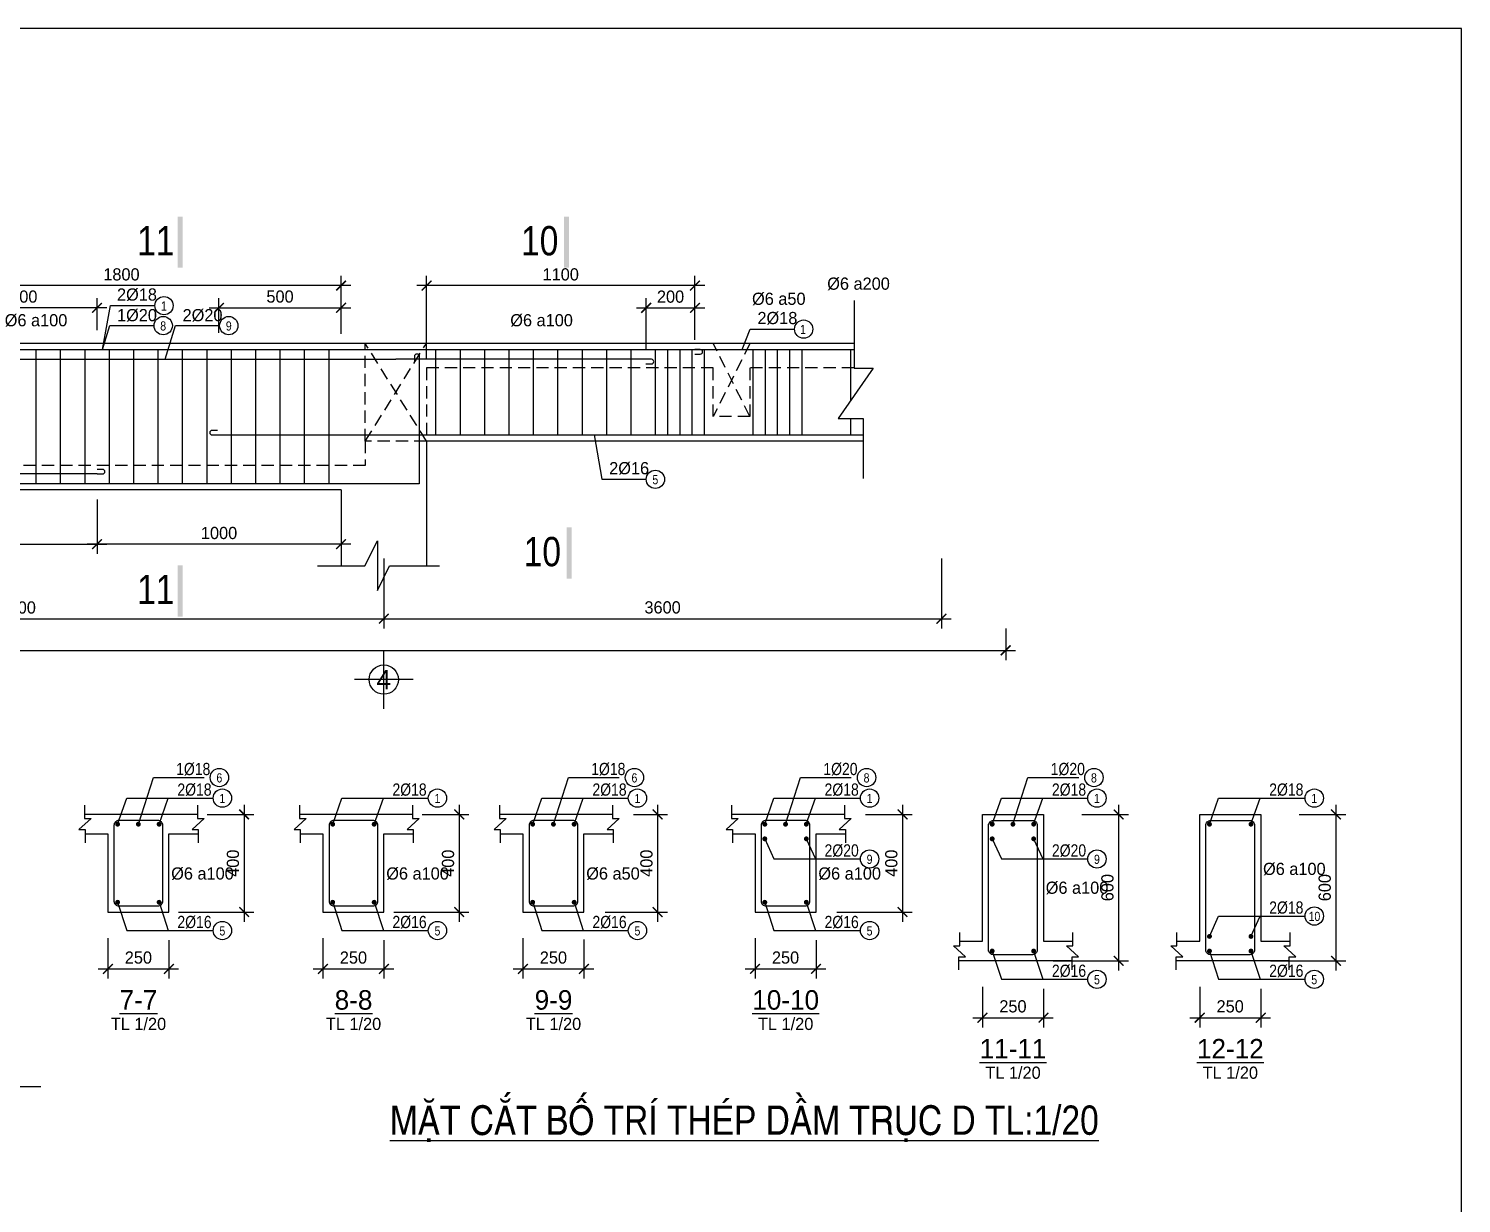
# Model space of a CAD drawing. Extents: x -317 to 4260, y -2056 to 757.
# Drawn here: x 2783.1 to 3076.7, y 511.5 to 752.3 of the extents above; entities that cross this region are included whole.
import ezdxf
from ezdxf.enums import TextEntityAlignment as Align

# ---------------------------------------------------------------- set-up
doc = ezdxf.new("R2010")
doc.units = 0
doc.header["$MEASUREMENT"] = 0
doc.linetypes.add('CENTER2', pattern=[1.125, 0.75, -0.125, 0.125, -0.125])
doc.linetypes.add('HIDDEN', pattern=[0.375, 0.25, -0.125])
doc.layers.get('0').update_dxf_attribs({"linetype": 'CONTINUOUS'})
doc.layers.get('DEFPOINTS').update_dxf_attribs({"linetype": 'CONTINUOUS'})
for name, color, linetype in [('cot', 8, 'CONTINUOUS'), ('DAI', 3, 'CONTINUOUS'), ('DIM', 1, 'CONTINUOUS'), ('DUT', 7, 'CENTER2'), ('MOTAAR', 1, 'CONTINUOUS'), ('TEXT', 7, 'CONTINUOUS'), ('THEP', 6, 'CONTINUOUS'), ('TU1', 9, 'CONTINUOUS'), ('TUONG', 7, 'CONTINUOUS')]:
    doc.layers.add(name, color=color, linetype=linetype)
doc.styles.add('DIM-NEW', font='VHELVCN.TTF')
doc.styles.add('style1', font='VGOUDYN.TTF')
doc.styles.add('T1', font='romans.shx')
doc.styles.add('T2', font='VTIMESN.TTF')
doc.dimstyles.new('TL20', dxfattribs={"dimtxt": 2.5, "dimasz": 2, "dimexe": 2, "dimexo": 2, "dimgap": 1, "dimtad": 1, "dimdec": 0, "dimlfac": 20, "dimzin": 0, "dimdsep": 46, "dimtxsty": 'T2', "dimblk": 'ARCHTICK', "dimcen": 2.5, "dimdle": 2, "dimclrd": 1, "dimclre": 1, "dimclrt": 2, "dimadec": 0, "dimazin": 0, "dimtfac": 1, "dimtdec": 0, "dimtix": 1, "dimtofl": 0, "dimtmove": 0, "dimatfit": 0, "dimldrblk": 'ARCHTICK', "dimfxl": 0, "dimtolj": 1, "dimtzin": 0, "dimlwd": -1, "dimlwe": -1, "dimarcsym": 0})

# ---------------------------------------------------------------- blocks, each defined once
blk = doc.blocks.new('_ARCHTICK')
at = {"color": 0, "linetype": 'ByBlock', "const_width": 0.15}
blk.add_lwpolyline([(-0.5, -0.5), (0.5, 0.5)], dxfattribs=at)
blk = doc.blocks.new('*D82')
at = {"layer": 'DEFPOINTS', "color": 0}
for p in [(2261.42, 631.37), (2983.31, 631.37), (2983.31, 624.88)]:
    blk.add_point(p, dxfattribs=at)
at = {"layer": 'TUONG', "color": 1}
for p, q in [((2261.42, 629.37), (2261.42, 622.88)), ((2983.31, 629.37), (2983.31, 622.88)), ((2259.42, 624.88), (2985.31, 624.88))]:
    blk.add_line(p, q, dxfattribs=at)
at = {"layer": 'TUONG', "color": 1, "xscale": 2, "yscale": 2, "zscale": 2, "rotation": 180}
blk.add_blockref('_ARCHTICK', (2261.42, 624.88), dxfattribs=at)
at = {"layer": 'TUONG', "color": 1, "xscale": 2, "yscale": 2, "zscale": 2}
blk.add_blockref('_ARCHTICK', (2983.31, 624.88), dxfattribs=at)
at = {"layer": 'TUONG', "color": 2, "insert": (2622.37, 627.18), "char_height": 2.5, "attachment_point": 5, "style": 'T2'}
blk.add_mtext('\\A1;27600', dxfattribs=at)
blk = doc.blocks.new('*D81')
at = {"layer": 'DEFPOINTS', "color": 0}
for p in [(2855.9, 645.71), (2970.14, 645.71), (2970.14, 631.37)]:
    blk.add_point(p, dxfattribs=at)
at = {"layer": 'TUONG', "color": 1}
for p, q in [((2855.9, 643.71), (2855.9, 629.37)), ((2970.14, 643.71), (2970.14, 629.37)), ((2853.9, 631.37), (2972.14, 631.37))]:
    blk.add_line(p, q, dxfattribs=at)
at = {"layer": 'TUONG', "color": 1, "xscale": 2, "yscale": 2, "zscale": 2, "rotation": 180}
blk.add_blockref('_ARCHTICK', (2855.9, 631.37), dxfattribs=at)
at = {"layer": 'TUONG', "color": 1, "xscale": 2, "yscale": 2, "zscale": 2}
blk.add_blockref('_ARCHTICK', (2970.14, 631.37), dxfattribs=at)
at = {"layer": 'TUONG', "color": 2, "insert": (2913.02, 633.67), "char_height": 2.5, "attachment_point": 5, "style": 'T2'}
blk.add_mtext('\\A1;3600', dxfattribs=at)
blk = doc.blocks.new('*D80')
at = {"layer": 'DEFPOINTS', "color": 0}
for p in [(2705.9, 645.71), (2855.9, 645.71), (2855.9, 631.37)]:
    blk.add_point(p, dxfattribs=at)
at = {"layer": 'TUONG', "color": 1}
for p, q in [((2705.9, 643.71), (2705.9, 629.37)), ((2855.9, 643.71), (2855.9, 629.37)), ((2703.9, 631.37), (2857.9, 631.37))]:
    blk.add_line(p, q, dxfattribs=at)
at = {"layer": 'TUONG', "color": 1, "xscale": 2, "yscale": 2, "zscale": 2, "rotation": 180}
blk.add_blockref('_ARCHTICK', (2705.9, 631.37), dxfattribs=at)
at = {"layer": 'TUONG', "color": 1, "xscale": 2, "yscale": 2, "zscale": 2}
blk.add_blockref('_ARCHTICK', (2855.9, 631.37), dxfattribs=at)
at = {"layer": 'TUONG', "color": 2, "insert": (2780.9, 633.65), "char_height": 2.5, "attachment_point": 5, "style": 'T2'}
blk.add_mtext('\\A1;3000', dxfattribs=at)
blk = doc.blocks.new('*D76')
at = {"layer": 'DEFPOINTS', "color": 0}
for p in [(2767.15, 695.09), (2767.15, 688.53), (2797.15, 688.53)]:
    blk.add_point(p, dxfattribs=at)
at = {"layer": 'TUONG', "color": 1}
for p, q in [((2767.15, 690.53), (2767.15, 697.09)), ((2797.15, 690.53), (2797.15, 697.09)), ((2799.15, 695.09), (2765.15, 695.09))]:
    blk.add_line(p, q, dxfattribs=at)
at = {"layer": 'TUONG', "color": 1, "xscale": 2, "yscale": 2, "zscale": 2, "rotation": 180}
blk.add_blockref('_ARCHTICK', (2767.15, 695.09), dxfattribs=at)
at = {"layer": 'TUONG', "color": 1, "xscale": 2, "yscale": 2, "zscale": 2}
blk.add_blockref('_ARCHTICK', (2797.15, 695.09), dxfattribs=at)
at = {"layer": 'TUONG', "color": 2, "insert": (2782.15, 697.38), "char_height": 2.5, "attachment_point": 5, "style": 'T2'}
blk.add_mtext('\\A1;600', dxfattribs=at)
blk = doc.blocks.new('*D74')
at = {"layer": 'DEFPOINTS', "color": 0}
for p in [(2614.65, 655.78), (2797.15, 655.78), (2797.15, 646.64)]:
    blk.add_point(p, dxfattribs=at)
at = {"layer": 'TUONG', "color": 1}
for p, q in [((2614.65, 653.78), (2614.65, 644.64)), ((2797.15, 653.78), (2797.15, 644.64)), ((2612.65, 646.64), (2799.15, 646.64))]:
    blk.add_line(p, q, dxfattribs=at)
at = {"layer": 'TUONG', "color": 1, "xscale": 2, "yscale": 2, "zscale": 2, "rotation": 180}
blk.add_blockref('_ARCHTICK', (2614.65, 646.64), dxfattribs=at)
at = {"layer": 'TUONG', "color": 1, "xscale": 2, "yscale": 2, "zscale": 2}
blk.add_blockref('_ARCHTICK', (2797.15, 646.64), dxfattribs=at)
at = {"layer": 'TUONG', "color": 2, "insert": (2705.9, 648.95), "char_height": 2.5, "attachment_point": 5, "style": 'T2'}
blk.add_mtext('\\A1;3650', dxfattribs=at)
blk = doc.blocks.new('*D73')
at = {"layer": 'DEFPOINTS', "color": 0}
for p in [(2797.15, 657.78), (2847.15, 657.78), (2797.15, 646.64)]:
    blk.add_point(p, dxfattribs=at)
at = {"layer": 'TUONG', "color": 1}
for p, q in [((2797.15, 655.78), (2797.15, 644.64)), ((2847.15, 655.78), (2847.15, 644.64)), ((2849.15, 646.64), (2795.15, 646.64))]:
    blk.add_line(p, q, dxfattribs=at)
at = {"layer": 'TUONG', "color": 1, "xscale": 2, "yscale": 2, "zscale": 2, "rotation": 180}
blk.add_blockref('_ARCHTICK', (2797.15, 646.64), dxfattribs=at)
at = {"layer": 'TUONG', "color": 1, "xscale": 2, "yscale": 2, "zscale": 2}
blk.add_blockref('_ARCHTICK', (2847.15, 646.64), dxfattribs=at)
at = {"layer": 'TUONG', "color": 2, "insert": (2822.15, 648.92), "char_height": 2.5, "attachment_point": 5, "style": 'T2'}
blk.add_mtext('\\A1;1000', dxfattribs=at)
blk = doc.blocks.new('*D71')
at = {"layer": 'DEFPOINTS', "color": 0}
for p in [(2919.65, 695.09), (2909.65, 684.53), (2919.65, 686.53)]:
    blk.add_point(p, dxfattribs=at)
at = {"layer": 'TUONG', "color": 1}
for p, q in [((2909.65, 686.53), (2909.65, 697.09)), ((2919.65, 688.53), (2919.65, 697.09)), ((2907.65, 695.09), (2921.65, 695.09))]:
    blk.add_line(p, q, dxfattribs=at)
at = {"layer": 'TUONG', "color": 1, "xscale": 2, "yscale": 2, "zscale": 2, "rotation": 180}
blk.add_blockref('_ARCHTICK', (2909.65, 695.09), dxfattribs=at)
at = {"layer": 'TUONG', "color": 1, "xscale": 2, "yscale": 2, "zscale": 2}
blk.add_blockref('_ARCHTICK', (2919.65, 695.09), dxfattribs=at)
at = {"layer": 'TUONG', "color": 2, "insert": (2914.65, 697.37), "char_height": 2.5, "attachment_point": 5, "style": 'T2'}
blk.add_mtext('\\A1;200', dxfattribs=at)
blk = doc.blocks.new('*D70')
at = {"layer": 'DEFPOINTS', "color": 0}
for p in [(2864.65, 699.65), (2919.65, 686.53), (2864.65, 682.78)]:
    blk.add_point(p, dxfattribs=at)
at = {"layer": 'TUONG', "color": 1}
for p, q in [((2864.65, 684.78), (2864.65, 701.65)), ((2919.65, 688.53), (2919.65, 701.65)), ((2921.65, 699.65), (2862.65, 699.65))]:
    blk.add_line(p, q, dxfattribs=at)
at = {"layer": 'TUONG', "color": 1, "xscale": 2, "yscale": 2, "zscale": 2, "rotation": 180}
blk.add_blockref('_ARCHTICK', (2864.65, 699.65), dxfattribs=at)
at = {"layer": 'TUONG', "color": 1, "xscale": 2, "yscale": 2, "zscale": 2}
blk.add_blockref('_ARCHTICK', (2919.65, 699.65), dxfattribs=at)
at = {"layer": 'TUONG', "color": 2, "insert": (2892.15, 701.93), "char_height": 2.5, "attachment_point": 5, "style": 'T2'}
blk.add_mtext('\\A1;1100', dxfattribs=at)
blk = doc.blocks.new('*D69')
at = {"layer": 'DEFPOINTS', "color": 0}
for p in [(2847.15, 695.09), (2847.15, 689.98), (2822.13, 687.98)]:
    blk.add_point(p, dxfattribs=at)
at = {"layer": 'TUONG', "color": 1}
for p, q in [((2822.13, 689.98), (2822.13, 697.09)), ((2847.15, 691.98), (2847.15, 697.09)), ((2820.13, 695.09), (2849.15, 695.09))]:
    blk.add_line(p, q, dxfattribs=at)
at = {"layer": 'TUONG', "color": 1, "xscale": 2, "yscale": 2, "zscale": 2, "rotation": 180}
blk.add_blockref('_ARCHTICK', (2822.13, 695.09), dxfattribs=at)
at = {"layer": 'TUONG', "color": 1, "xscale": 2, "yscale": 2, "zscale": 2}
blk.add_blockref('_ARCHTICK', (2847.15, 695.09), dxfattribs=at)
at = {"layer": 'TUONG', "color": 2, "insert": (2834.64, 697.39), "char_height": 2.5, "attachment_point": 5, "style": 'T2'}
blk.add_mtext('\\A1;500', dxfattribs=at)
blk = doc.blocks.new('*D68')
at = {"layer": 'DEFPOINTS', "color": 0}
for p in [(2757.15, 699.65), (2847.15, 687.78), (2757.15, 686.53)]:
    blk.add_point(p, dxfattribs=at)
at = {"layer": 'TUONG', "color": 1}
for p, q in [((2757.15, 688.53), (2757.15, 701.65)), ((2847.15, 689.78), (2847.15, 701.65)), ((2849.15, 699.65), (2755.15, 699.65))]:
    blk.add_line(p, q, dxfattribs=at)
at = {"layer": 'TUONG', "color": 1, "xscale": 2, "yscale": 2, "zscale": 2, "rotation": 180}
blk.add_blockref('_ARCHTICK', (2757.15, 699.65), dxfattribs=at)
at = {"layer": 'TUONG', "color": 1, "xscale": 2, "yscale": 2, "zscale": 2}
blk.add_blockref('_ARCHTICK', (2847.15, 699.65), dxfattribs=at)
at = {"layer": 'TUONG', "color": 2, "insert": (2802.15, 701.93), "char_height": 2.5, "attachment_point": 5, "style": 'T2'}
blk.add_mtext('\\A1;1800', dxfattribs=at)
blk = doc.blocks.new('truc2')
at = {"layer": 'MOTAAR'}
for p, q in [((0, -15), (0, 0)), ((7.5, -7.5), (-7.5, -7.5))]:
    blk.add_line(p, q, dxfattribs=at)
blk.add_lwpolyline([(0, -3.5), (0, -1.84)], dxfattribs=at)
blk.add_circle((0, -7.5), 3.75, dxfattribs=at)
at = {"layer": 'TEXT', "style": 'T2'}
blk.add_attdef('1', text='', height=5, dxfattribs=at).set_placement((0, -7.5), align=Align.MIDDLE_CENTER)
blk = doc.blocks.new('*D90')
at = {"layer": 'cot', "color": 1}
for p, q in [((2931.96, 565.91), (2931.96, 557.58)), ((2944.46, 565.47), (2944.46, 557.58)), ((2929.96, 559.58), (2946.46, 559.58))]:
    blk.add_line(p, q, dxfattribs=at)
at = {"layer": 'DEFPOINTS', "color": 0}
for p in [(2931.96, 567.91), (2944.46, 567.47), (2944.46, 559.58)]:
    blk.add_point(p, dxfattribs=at)
at = {"layer": 'cot', "color": 1, "xscale": 2, "yscale": 2, "zscale": 2, "rotation": 180}
blk.add_blockref('_ARCHTICK', (2931.96, 559.58), dxfattribs=at)
at = {"layer": 'cot', "color": 1, "xscale": 2, "yscale": 2, "zscale": 2}
blk.add_blockref('_ARCHTICK', (2944.46, 559.58), dxfattribs=at)
at = {"layer": 'cot', "color": 2, "lineweight": -2, "insert": (2938.21, 561.89), "char_height": 2.5, "attachment_point": 5, "style": 'T2'}
blk.add_mtext('\\A1;250', dxfattribs=at)
blk = doc.blocks.new('*D89')
at = {"layer": 'cot', "color": 1}
for p, q in [((2962.17, 593.24), (2962.17, 569.24)), ((2954.61, 591.24), (2964.17, 591.24)), ((2948.75, 571.24), (2964.17, 571.24))]:
    blk.add_line(p, q, dxfattribs=at)
at = {"layer": 'DEFPOINTS', "color": 0}
for p in [(2952.61, 591.24), (2946.75, 571.24), (2962.17, 571.24)]:
    blk.add_point(p, dxfattribs=at)
at = {"layer": 'cot', "color": 1, "xscale": 2, "yscale": 2, "zscale": 2}
for p, rotation in [((2962.17, 591.24), 90), ((2962.17, 571.24), 270)]:
    blk.add_blockref('_ARCHTICK', p, dxfattribs=dict(at, rotation=rotation))
at = {"layer": 'cot', "color": 2, "lineweight": -2, "insert": (2959.89, 581.24), "char_height": 2.5, "attachment_point": 5, "rotation": 90, "style": 'T2'}
blk.add_mtext('\\A1;400', dxfattribs=at)
blk = doc.blocks.new('*D88')
at = {"layer": 'cot', "color": 1}
for p, q in [((2978.55, 555.91), (2978.55, 547.58)), ((2991.05, 555.47), (2991.05, 547.58)), ((2976.55, 549.58), (2993.05, 549.58))]:
    blk.add_line(p, q, dxfattribs=at)
at = {"layer": 'DEFPOINTS', "color": 0}
for p in [(2978.55, 557.91), (2991.05, 557.47), (2991.05, 549.58)]:
    blk.add_point(p, dxfattribs=at)
at = {"layer": 'cot', "color": 1, "xscale": 2, "yscale": 2, "zscale": 2, "rotation": 180}
blk.add_blockref('_ARCHTICK', (2978.55, 549.58), dxfattribs=at)
at = {"layer": 'cot', "color": 1, "xscale": 2, "yscale": 2, "zscale": 2}
blk.add_blockref('_ARCHTICK', (2991.05, 549.58), dxfattribs=at)
at = {"layer": 'cot', "color": 2, "lineweight": -2, "insert": (2984.8, 551.89), "char_height": 2.5, "attachment_point": 5, "style": 'T2'}
blk.add_mtext('\\A1;250', dxfattribs=at)
blk = doc.blocks.new('*D87')
at = {"layer": 'cot', "color": 1}
for p, q in [((3006.46, 593.24), (3006.46, 559.24)), ((2998.9, 591.24), (3008.46, 591.24)), ((2993.05, 561.24), (3008.46, 561.24))]:
    blk.add_line(p, q, dxfattribs=at)
at = {"layer": 'DEFPOINTS', "color": 0}
for p in [(2996.9, 591.24), (2991.05, 561.24), (3006.46, 561.24)]:
    blk.add_point(p, dxfattribs=at)
at = {"layer": 'cot', "color": 1, "xscale": 2, "yscale": 2, "zscale": 2}
for p, rotation in [((3006.46, 591.24), 90), ((3006.46, 561.24), 270)]:
    blk.add_blockref('_ARCHTICK', p, dxfattribs=dict(at, rotation=rotation))
at = {"layer": 'cot', "color": 2, "lineweight": -2, "insert": (3004.17, 576.24), "char_height": 2.5, "attachment_point": 5, "rotation": 90, "style": 'T2'}
blk.add_mtext('\\A1;600', dxfattribs=at)
blk = doc.blocks.new('*D86')
at = {"layer": 'cot', "color": 1}
for p, q in [((3050.98, 593.24), (3050.98, 559.24)), ((3043.42, 591.24), (3052.98, 591.24)), ((3037.56, 561.24), (3052.98, 561.24))]:
    blk.add_line(p, q, dxfattribs=at)
at = {"layer": 'DEFPOINTS', "color": 0}
for p in [(3041.42, 591.24), (3035.56, 561.24), (3050.98, 561.24)]:
    blk.add_point(p, dxfattribs=at)
at = {"layer": 'cot', "color": 1, "xscale": 2, "yscale": 2, "zscale": 2}
for p, rotation in [((3050.98, 591.24), 90), ((3050.98, 561.24), 270)]:
    blk.add_blockref('_ARCHTICK', p, dxfattribs=dict(at, rotation=rotation))
at = {"layer": 'cot', "color": 2, "lineweight": -2, "insert": (3048.69, 576.24), "char_height": 2.5, "attachment_point": 5, "rotation": 90, "style": 'T2'}
blk.add_mtext('\\A1;600', dxfattribs=at)
blk = doc.blocks.new('*D85')
at = {"layer": 'cot', "color": 1}
for p, q in [((3023.06, 555.91), (3023.06, 547.58)), ((3035.56, 555.47), (3035.56, 547.58)), ((3021.06, 549.58), (3037.56, 549.58))]:
    blk.add_line(p, q, dxfattribs=at)
at = {"layer": 'DEFPOINTS', "color": 0}
for p in [(3023.06, 557.91), (3035.56, 557.47), (3035.56, 549.58)]:
    blk.add_point(p, dxfattribs=at)
at = {"layer": 'cot', "color": 1, "xscale": 2, "yscale": 2, "zscale": 2, "rotation": 180}
blk.add_blockref('_ARCHTICK', (3023.06, 549.58), dxfattribs=at)
at = {"layer": 'cot', "color": 1, "xscale": 2, "yscale": 2, "zscale": 2}
blk.add_blockref('_ARCHTICK', (3035.56, 549.58), dxfattribs=at)
at = {"layer": 'cot', "color": 2, "lineweight": -2, "insert": (3029.31, 551.89), "char_height": 2.5, "attachment_point": 5, "style": 'T2'}
blk.add_mtext('\\A1;250', dxfattribs=at)
blk = doc.blocks.new('*D84')
at = {"layer": 'cot', "color": 1}
for p, q in [((2871.35, 593.24), (2871.35, 569.24)), ((2863.78, 591.24), (2873.35, 591.24)), ((2857.93, 571.24), (2873.35, 571.24))]:
    blk.add_line(p, q, dxfattribs=at)
at = {"layer": 'DEFPOINTS', "color": 0}
for p in [(2861.78, 591.24), (2855.93, 571.24), (2871.35, 571.24)]:
    blk.add_point(p, dxfattribs=at)
at = {"layer": 'cot', "color": 1, "xscale": 2, "yscale": 2, "zscale": 2}
for p, rotation in [((2871.35, 591.24), 90), ((2871.35, 571.24), 270)]:
    blk.add_blockref('_ARCHTICK', p, dxfattribs=dict(at, rotation=rotation))
at = {"layer": 'cot', "color": 2, "lineweight": -2, "insert": (2869.07, 581.24), "char_height": 2.5, "attachment_point": 5, "rotation": 90, "style": 'T2'}
blk.add_mtext('\\A1;400', dxfattribs=at)
blk = doc.blocks.new('*D83')
at = {"layer": 'cot', "color": 1}
for p, q in [((2843.43, 565.91), (2843.43, 557.58)), ((2855.93, 565.47), (2855.93, 557.58)), ((2841.43, 559.58), (2857.93, 559.58))]:
    blk.add_line(p, q, dxfattribs=at)
at = {"layer": 'DEFPOINTS', "color": 0}
for p in [(2843.43, 567.91), (2855.93, 567.47), (2855.93, 559.58)]:
    blk.add_point(p, dxfattribs=at)
at = {"layer": 'cot', "color": 1, "xscale": 2, "yscale": 2, "zscale": 2, "rotation": 180}
blk.add_blockref('_ARCHTICK', (2843.43, 559.58), dxfattribs=at)
at = {"layer": 'cot', "color": 1, "xscale": 2, "yscale": 2, "zscale": 2}
blk.add_blockref('_ARCHTICK', (2855.93, 559.58), dxfattribs=at)
at = {"layer": 'cot', "color": 2, "lineweight": -2, "insert": (2849.68, 561.89), "char_height": 2.5, "attachment_point": 5, "style": 'T2'}
blk.add_mtext('\\A1;250', dxfattribs=at)
blk = doc.blocks.new('*D94')
at = {"layer": 'cot', "color": 1}
for p, q in [((2799.37, 565.91), (2799.37, 557.58)), ((2811.87, 565.47), (2811.87, 557.58)), ((2797.37, 559.58), (2813.87, 559.58))]:
    blk.add_line(p, q, dxfattribs=at)
at = {"layer": 'DEFPOINTS', "color": 0}
for p in [(2799.37, 567.91), (2811.87, 567.47), (2811.87, 559.58)]:
    blk.add_point(p, dxfattribs=at)
at = {"layer": 'cot', "color": 1, "xscale": 2, "yscale": 2, "zscale": 2, "rotation": 180}
blk.add_blockref('_ARCHTICK', (2799.37, 559.58), dxfattribs=at)
at = {"layer": 'cot', "color": 1, "xscale": 2, "yscale": 2, "zscale": 2}
blk.add_blockref('_ARCHTICK', (2811.87, 559.58), dxfattribs=at)
at = {"layer": 'cot', "color": 2, "lineweight": -2, "insert": (2805.62, 561.89), "char_height": 2.5, "attachment_point": 5, "style": 'T2'}
blk.add_mtext('\\A1;250', dxfattribs=at)
blk = doc.blocks.new('*D93')
at = {"layer": 'cot', "color": 1}
for p, q in [((2884.4, 565.91), (2884.4, 557.58)), ((2896.9, 565.63), (2896.9, 557.58)), ((2882.4, 559.58), (2898.9, 559.58))]:
    blk.add_line(p, q, dxfattribs=at)
at = {"layer": 'DEFPOINTS', "color": 0}
for p in [(2884.4, 567.91), (2896.9, 567.63), (2896.9, 559.58)]:
    blk.add_point(p, dxfattribs=at)
at = {"layer": 'cot', "color": 1, "xscale": 2, "yscale": 2, "zscale": 2, "rotation": 180}
blk.add_blockref('_ARCHTICK', (2884.4, 559.58), dxfattribs=at)
at = {"layer": 'cot', "color": 1, "xscale": 2, "yscale": 2, "zscale": 2}
blk.add_blockref('_ARCHTICK', (2896.9, 559.58), dxfattribs=at)
at = {"layer": 'cot', "color": 2, "lineweight": -2, "insert": (2890.65, 561.89), "char_height": 2.5, "attachment_point": 5, "style": 'T2'}
blk.add_mtext('\\A1;250', dxfattribs=at)
blk = doc.blocks.new('*D92')
at = {"layer": 'cot', "color": 1}
for p, q in [((2827.28, 593.24), (2827.28, 569.24)), ((2819.72, 591.24), (2829.28, 591.24)), ((2813.87, 571.24), (2829.28, 571.24))]:
    blk.add_line(p, q, dxfattribs=at)
at = {"layer": 'DEFPOINTS', "color": 0}
for p in [(2817.72, 591.24), (2811.87, 571.24), (2827.28, 571.24)]:
    blk.add_point(p, dxfattribs=at)
at = {"layer": 'cot', "color": 1, "xscale": 2, "yscale": 2, "zscale": 2}
for p, rotation in [((2827.28, 591.24), 90), ((2827.28, 571.24), 270)]:
    blk.add_blockref('_ARCHTICK', p, dxfattribs=dict(at, rotation=rotation))
at = {"layer": 'cot', "color": 2, "lineweight": -2, "insert": (2825, 581.24), "char_height": 2.5, "attachment_point": 5, "rotation": 90, "style": 'T2'}
blk.add_mtext('\\A1;400', dxfattribs=at)
blk = doc.blocks.new('*D91')
at = {"layer": 'cot', "color": 1}
for p, q in [((2912, 593.24), (2912, 569.24)), ((2907.09, 591.24), (2914, 591.24)), ((2901.24, 571.24), (2914, 571.24))]:
    blk.add_line(p, q, dxfattribs=at)
at = {"layer": 'DEFPOINTS', "color": 0}
for p in [(2905.09, 591.24), (2899.24, 571.24), (2912, 571.24)]:
    blk.add_point(p, dxfattribs=at)
at = {"layer": 'cot', "color": 1, "xscale": 2, "yscale": 2, "zscale": 2}
for p, rotation in [((2912, 591.24), 90), ((2912, 571.24), 270)]:
    blk.add_blockref('_ARCHTICK', p, dxfattribs=dict(at, rotation=rotation))
at = {"layer": 'cot', "color": 2, "lineweight": -2, "insert": (2909.72, 581.24), "char_height": 2.5, "attachment_point": 5, "rotation": 90, "style": 'T2'}
blk.add_mtext('\\A1;400', dxfattribs=at)

msp = doc.modelspace()

# ---------------------------------------------------------------- linework, layer by layer
at = {"layer": 'cot', "lineweight": -2, "ltscale": 10}
for points in [[(2805.616, 589.239), (2808.688, 598.807), (2819.09, 598.807)], [(2890.653, 589.239), (2893.725, 598.807), (2904.127, 598.807)], [(2938.213, 589.239), (2941.286, 598.807), (2951.687, 598.807)], [(2984.796, 589.239), (2987.868, 598.807), (2998.27, 598.807)], [(2801.366, 589.239), (2803.244, 594.587), (2820.958, 594.587)], [(2809.866, 589.239), (2811.744, 594.587)], [(2845.43, 589.239), (2847.308, 594.587), (2865.022, 594.587)], [(2853.93, 589.239), (2855.808, 594.587)], [(2886.403, 589.239), (2888.281, 594.587), (2905.995, 594.587)], [(2894.903, 589.239), (2896.781, 594.587)], [(2933.963, 589.239), (2935.841, 594.587), (2953.556, 594.587)], [(2942.463, 589.239), (2944.341, 594.587)], [(2980.546, 589.239), (2982.424, 594.587), (3000.138, 594.587)], [(2989.046, 589.239), (2990.924, 594.587)], [(3025.065, 589.239), (3026.943, 594.587), (3044.657, 594.587)], [(3033.565, 589.239), (3035.443, 594.587)], [(2933.963, 586.239), (2935.841, 582.114), (2953.556, 582.114)], [(2942.463, 586.239), (2944.341, 582.114)], [(2980.546, 586.239), (2982.424, 582.114), (3000.138, 582.114)], [(2989.046, 586.239), (2990.924, 582.114)], [(2801.366, 573.239), (2803.244, 567.445), (2820.958, 567.445)], [(2809.866, 573.239), (2811.744, 567.445)], [(2845.43, 573.239), (2847.308, 567.445), (2865.022, 567.445)], [(2853.93, 573.239), (2855.808, 567.445)], [(2886.403, 573.239), (2888.281, 567.445), (2905.995, 567.445)], [(2894.903, 573.239), (2896.781, 567.445)], [(2933.963, 573.239), (2935.841, 567.445), (2953.556, 567.445)], [(2942.463, 573.239), (2944.341, 567.445)], [(3025.065, 566.239), (3026.943, 570.413), (3044.657, 570.413)], [(3033.565, 566.239), (3035.443, 570.413)], [(2980.546, 563.239), (2982.424, 557.445), (3000.138, 557.445)], [(2989.046, 563.239), (2990.924, 557.445)], [(3025.065, 563.239), (3026.943, 557.445), (3044.657, 557.445)], [(3033.565, 563.239), (3035.443, 557.445)]]:
    msp.add_lwpolyline(points, dxfattribs=at)
at = {"layer": 'DAI'}
for p, q in [((2784.687, 659.032), (2784.687, 686.532)), ((2789.687, 659.032), (2789.687, 686.532)), ((2794.687, 659.032), (2794.687, 686.532)), ((2799.687, 659.032), (2799.687, 686.532)), ((2804.687, 659.032), (2804.687, 686.532)), ((2809.687, 659.032), (2809.687, 686.532)), ((2814.687, 659.032), (2814.687, 686.532)), ((2819.687, 659.032), (2819.687, 686.532)), ((2824.687, 659.032), (2824.687, 686.532)), ((2829.687, 659.032), (2829.687, 686.532)), ((2834.687, 659.032), (2834.687, 686.532)), ((2839.687, 659.032), (2839.687, 686.532)), ((2844.687, 659.032), (2844.687, 686.532)), ((2866.588, 669.032), (2866.588, 686.532)), ((2871.588, 669.032), (2871.588, 686.532)), ((2876.588, 669.032), (2876.588, 686.532)), ((2881.588, 669.032), (2881.588, 686.532)), ((2886.588, 669.032), (2886.588, 686.532)), ((2891.588, 669.032), (2891.588, 686.532)), ((2896.588, 669.032), (2896.588, 686.532)), ((2901.588, 669.032), (2901.588, 686.532)), ((2906.588, 669.032), (2906.588, 686.532)), ((2911.588, 669.032), (2911.588, 686.532)), ((2914.088, 669.032), (2914.088, 686.532)), ((2916.588, 669.032), (2916.588, 686.532)), ((2919.088, 669.032), (2919.088, 686.532)), ((2921.588, 669.032), (2921.588, 686.532)), ((2931.588, 669.032), (2931.588, 686.532)), ((2934.088, 669.032), (2934.088, 686.532)), ((2936.588, 669.032), (2936.588, 686.532)), ((2939.088, 669.032), (2939.088, 686.532)), ((2941.588, 669.032), (2941.588, 686.532)), ((2951.588, 676.126), (2951.588, 686.532)), ((2951.588, 669.032), (2951.588, 672.374))]:
    msp.add_line(p, q, dxfattribs=at)
for points in [[(2810.616, 588.989, 0.4142136), (2809.616, 589.989), (2801.616, 589.989, 0.4142136), (2800.616, 588.989), (2800.616, 573.489, 0.4142136), (2801.616, 572.489), (2809.616, 572.489, 0.4142136), (2810.616, 573.489)], [(2854.68, 588.989, 0.4142136), (2853.68, 589.989), (2845.68, 589.989, 0.4142136), (2844.68, 588.989), (2844.68, 573.489, 0.4142136), (2845.68, 572.489), (2853.68, 572.489, 0.4142136), (2854.68, 573.489)], [(2895.653, 588.989, 0.4142136), (2894.653, 589.989), (2886.653, 589.989, 0.4142136), (2885.653, 588.989), (2885.653, 573.489, 0.4142136), (2886.653, 572.489), (2894.653, 572.489, 0.4142136), (2895.653, 573.489)], [(2943.213, 588.989, 0.4142136), (2942.213, 589.989), (2934.213, 589.989, 0.4142136), (2933.213, 588.989), (2933.213, 573.489, 0.4142136), (2934.213, 572.489), (2942.213, 572.489, 0.4142136), (2943.213, 573.489)], [(2989.796, 563.489, -0.4142136), (2988.796, 562.489), (2980.796, 562.489, -0.4142136), (2979.796, 563.489), (2979.796, 588.989, -0.4142136), (2980.796, 589.989), (2988.796, 589.989, -0.4142136), (2989.796, 588.989)], [(3034.315, 563.489, -0.4142136), (3033.315, 562.489), (3025.315, 562.489, -0.4142136), (3024.315, 563.489), (3024.315, 588.989, -0.4142136), (3025.315, 589.989), (3033.315, 589.989, -0.4142136), (3034.315, 588.989)]]:
    msp.add_lwpolyline(points, format="xyb", close=True, dxfattribs=at)
at = {"layer": 'DUT', "linetype": 'HIDDEN', "ltscale": 10}
for p, q in [((2864.654, 667.782), (2852.116, 687.782)), ((2852.116, 667.782), (2864.616, 687.782)), ((2930.904, 672.782), (2923.404, 687.782)), ((2930.904, 687.782), (2923.404, 672.782))]:
    msp.add_line(p, q, dxfattribs=at)
for points in [[(2952.263, 682.782), (2930.904, 682.782), (2930.904, 672.782), (2923.404, 672.782), (2923.404, 682.782), (2864.616, 682.782), (2864.616, 667.782), (2852.116, 667.782), (2852.116, 687.782)], [(2852.116, 667.782), (2852.116, 662.782), (2710.904, 662.782), (2710.904, 672.782), (2700.904, 672.782), (2700.904, 662.782), (2559.654, 662.782), (2559.654, 667.842)]]:
    msp.add_lwpolyline(points, dxfattribs=at)
at = {"layer": 'TEXT', "ltscale": 10}
msp.add_lwpolyline([(2236.669, 158.319), (3076.669, 158.319), (3076.669, 752.319), (2236.669, 752.319)], close=True, dxfattribs=at)
for points in [[(2813.672, 703.303), (2814.722, 703.303), (2813.672, 713.803), (2814.722, 713.803)], [(2892.803, 703.303), (2893.853, 703.303), (2892.803, 713.803), (2893.853, 713.803)], [(2893.342, 639.581), (2894.392, 639.581), (2893.342, 650.081), (2894.392, 650.081)], [(2813.672, 631.814), (2814.722, 631.814), (2813.672, 642.314), (2814.722, 642.314)]]:
    msp.add_trace(points, dxfattribs=at)
at = {"layer": 'THEP', "ltscale": 10}
for points in [[(2481.675, 686.532), (2952.263, 686.532)], [(2767.154, 684.532), (2858.366, 684.532)], [(2909.616, 684.532), (2858.366, 684.532)], [(2797.154, 661.032), (2705.904, 661.032)]]:
    msp.add_lwpolyline(points, dxfattribs=at)
for points in [[(2862.241, 684.08), (2862.241, 685.207, -1), (2863.178, 685.207), (2863.178, 683.801), (2863.178, 659.032), (2822.459, 659.032), (2705.904, 659.032)], [(2909.616, 683.594), (2910.743, 683.594, 1), (2910.743, 684.532), (2909.616, 684.532)], [(2919.616, 685.594), (2920.743, 685.594, 1), (2920.743, 686.532), (2919.616, 686.532)], [(2821.837, 669.969), (2820.71, 669.969, 1), (2820.71, 669.032), (2824.51, 669.032), (2954.105, 669.032)], [(2797.154, 661.032), (2798.281, 661.032, 1), (2798.281, 661.969), (2797.154, 661.969)]]:
    msp.add_lwpolyline(points, format="xyb", dxfattribs=at)
at = {"layer": 'THEP', "const_width": 0.5}
for points in [[(2801.116, 589.239, 1), (2801.616, 589.239, 1)], [(2805.866, 589.239, -1), (2805.366, 589.239, -1)], [(2810.116, 589.239, -1), (2809.616, 589.239, -1)], [(2845.18, 589.239, 1), (2845.68, 589.239, 1)], [(2854.18, 589.239, -1), (2853.68, 589.239, -1)], [(2886.153, 589.239, 1), (2886.653, 589.239, 1)], [(2890.903, 589.239, -1), (2890.403, 589.239, -1)], [(2895.153, 589.239, -1), (2894.653, 589.239, -1)], [(2933.713, 589.239, 1), (2934.213, 589.239, 1)], [(2938.463, 589.239, -1), (2937.963, 589.239, -1)], [(2942.713, 589.239, -1), (2942.213, 589.239, -1)], [(2980.296, 589.239, 1), (2980.796, 589.239, 1)], [(2985.046, 589.239, -1), (2984.546, 589.239, -1)], [(2989.296, 589.239, -1), (2988.796, 589.239, -1)], [(3024.815, 589.239, 1), (3025.315, 589.239, 1)], [(3033.815, 589.239, -1), (3033.315, 589.239, -1)], [(2933.713, 586.239, 1), (2934.213, 586.239, 1)], [(2942.713, 586.239, -1), (2942.213, 586.239, -1)], [(2980.296, 586.239, 1), (2980.796, 586.239, 1)], [(2989.296, 586.239, -1), (2988.796, 586.239, -1)], [(2801.116, 573.239, -1), (2801.616, 573.239, -1)], [(2810.116, 573.239, 1), (2809.616, 573.239, 1)], [(2845.18, 573.239, -1), (2845.68, 573.239, -1)], [(2854.18, 573.239, 1), (2853.68, 573.239, 1)], [(2886.153, 573.239, -1), (2886.653, 573.239, -1)], [(2895.153, 573.239, 1), (2894.653, 573.239, 1)], [(2933.713, 573.239, -1), (2934.213, 573.239, -1)], [(2942.713, 573.239, 1), (2942.213, 573.239, 1)], [(3024.815, 566.239, -1), (3025.315, 566.239, -1)], [(3033.815, 566.239, 1), (3033.315, 566.239, 1)], [(2980.296, 563.239, -1), (2980.796, 563.239, -1)], [(2989.296, 563.239, 1), (2988.796, 563.239, 1)], [(3024.815, 563.239, -1), (3025.315, 563.239, -1)], [(3033.815, 563.239, 1), (3033.315, 563.239, 1)]]:
    msp.add_lwpolyline(points, format="xyb", close=True, dxfattribs=at)
at = {"layer": 'TU1', "lineweight": -2, "ltscale": 10}
for points in [[(2798.296, 686.532), (2799.912, 695.539), (2808.987, 695.539)], [(2798.296, 686.532), (2799.757, 691.448), (2808.832, 691.448)], [(2811.139, 684.532), (2813.195, 691.448), (2822.27, 691.448)], [(2929.35, 686.532), (2930.966, 690.721), (2940.042, 690.721)], [(2898.976, 669.032), (2900.592, 659.94), (2909.667, 659.94)]]:
    msp.add_lwpolyline(points, dxfattribs=at)
at = {"layer": 'TU1'}
for points in [[(2794.557, 593.114), (2794.557, 590.396), (2795.918, 590.396), (2793.451, 588.141), (2794.713, 588.141), (2794.713, 585.427)], [(2817.72, 593.114), (2817.72, 590.396), (2819.08, 590.396), (2816.614, 588.141), (2817.876, 588.141), (2817.876, 585.427)], [(2838.622, 593.114), (2838.622, 590.396), (2839.982, 590.396), (2837.515, 588.141), (2838.778, 588.141), (2838.778, 585.427)], [(2861.784, 593.114), (2861.784, 590.396), (2863.145, 590.396), (2860.678, 588.141), (2861.94, 588.141), (2861.94, 585.427)], [(2879.594, 593.114), (2879.594, 590.396), (2880.955, 590.396), (2878.488, 588.141), (2879.75, 588.141), (2879.75, 585.427)], [(2902.757, 593.114), (2902.757, 590.396), (2904.117, 590.396), (2901.651, 588.141), (2902.913, 588.141), (2902.913, 585.427)], [(2927.155, 593.114), (2927.155, 590.396), (2928.515, 590.396), (2926.049, 588.141), (2927.311, 588.141), (2927.311, 585.427)], [(2950.317, 593.114), (2950.317, 590.396), (2951.678, 590.396), (2949.211, 588.141), (2950.473, 588.141), (2950.473, 585.427)], [(2973.738, 559.365), (2973.738, 562.083), (2975.098, 562.083), (2972.631, 564.338), (2973.893, 564.338), (2973.893, 567.051)], [(2996.9, 559.365), (2996.9, 562.083), (2998.26, 562.083), (2995.794, 564.338), (2997.056, 564.338), (2997.056, 567.051)], [(3018.256, 559.365), (3018.256, 562.083), (3019.617, 562.083), (3017.15, 564.338), (3018.412, 564.338), (3018.412, 567.051)], [(3041.419, 559.365), (3041.419, 562.083), (3042.779, 562.083), (3040.313, 564.338), (3041.575, 564.338), (3041.575, 567.051)]]:
    msp.add_lwpolyline(points, dxfattribs=at)
at = {"layer": 'TU1', "ltscale": 10}
for centre in [(2810.862, 695.539), (2810.707, 691.448), (2824.145, 691.448), (2941.917, 690.721), (2911.542, 659.94), (2822.215, 598.807), (2907.252, 598.807), (2954.812, 598.807), (3001.395, 598.807), (2822.833, 594.587), (2866.897, 594.587), (2907.87, 594.587), (2955.431, 594.587), (3002.013, 594.587), (3046.532, 594.587), (2955.431, 582.114), (3002.013, 582.114), (3046.532, 570.413), (2822.833, 567.445), (2866.897, 567.445), (2907.87, 567.445), (2955.431, 567.445), (3002.013, 557.445), (3046.532, 557.445)]:
    msp.add_circle(centre, 1.875, dxfattribs=at)
at = {"layer": 'TUONG'}
for p, q in [((2952.263, 687.782), (2481.675, 687.782)), ((2954.105, 667.782), (2864.654, 667.782)), ((2864.654, 667.782), (2864.654, 642.223)), ((2847.154, 657.782), (2564.654, 657.782)), ((2847.154, 657.782), (2847.154, 642.223))]:
    msp.add_line(p, q, dxfattribs=at)
for points in [[(2952.263, 696.563), (2952.263, 682.709), (2956.179, 682.709), (2948.972, 672.374), (2954.105, 672.374), (2954.105, 660.12)], [(2842.32, 642.223), (2851.988, 642.223), (2854.643, 647.305), (2854.643, 637.14), (2857.077, 642.223), (2867.29, 642.223)], [(2817.72, 591.239), (2794.557, 591.239)], [(2861.784, 591.239), (2838.622, 591.239)], [(2902.757, 591.239), (2879.594, 591.239)], [(2950.317, 591.239), (2927.155, 591.239)], [(2973.932, 565.239), (2978.546, 565.239), (2978.546, 591.239), (2991.046, 591.239), (2991.046, 565.239), (2997.095, 565.239)], [(3018.451, 565.239), (3023.065, 565.239), (3023.065, 591.239), (3035.565, 591.239), (3035.565, 565.239), (3041.614, 565.239)], [(2794.752, 587.239), (2799.366, 587.239), (2799.366, 571.239), (2811.866, 571.239), (2811.866, 587.239), (2817.915, 587.239)], [(2838.817, 587.239), (2843.43, 587.239), (2843.43, 571.239), (2855.93, 571.239), (2855.93, 587.239), (2861.979, 587.239)], [(2879.789, 587.239), (2884.403, 587.239), (2884.403, 571.239), (2896.903, 571.239), (2896.903, 587.239), (2902.952, 587.239)], [(2927.35, 587.239), (2931.963, 587.239), (2931.963, 571.239), (2944.463, 571.239), (2944.463, 587.239), (2950.512, 587.239)], [(2996.9, 561.239), (2973.738, 561.239)], [(3041.419, 561.239), (3018.256, 561.239)], [(2760.684, 535.505), (2770.352, 535.505), (2773.007, 540.588), (2773.007, 530.423), (2775.441, 535.505), (2785.654, 535.505)]]:
    msp.add_lwpolyline(points, dxfattribs=at)

# ---------------------------------------------------------------- block references
at = {"layer": 'DIM', "ltscale": 10, "xscale": 0.8000000000000002, "yscale": 0.8000000000000002, "zscale": 0.8000000000000002}
msp.add_blockref('truc2', (2855.904, 624.883), dxfattribs=at).add_auto_attribs({'1': '4'})

# ---------------------------------------------------------------- texts
at = {"layer": 'TEXT', "ltscale": 10}
for s, height, style, p in [('11', 6, 'DIM-NEW', (2805.369, 705.845)), ('10', 6, 'DIM-NEW', (2884.023, 705.845)), ('2%%25418', 2.5, 'style1', (2801.237, 696.57)), ('%%2546 a200', 2.5, 'style1', (2946.75, 698.799)), ('1', 1.875, 'DIM-NEW', (2810.26, 694.532)), ('%%2546 a50', 2.5, 'style1', (2931.345, 695.699)), ('%%2546 a100', 2.5, 'style1', (2778.237, 691.299)), ('1%%25420', 2.5, 'style1', (2801.237, 692.343)), ('2%%25420', 2.5, 'style1', (2814.676, 692.343)), ('%%2546 a100', 2.5, 'style1', (2881.815, 691.299)), ('2%%25418', 2.5, 'style1', (2932.452, 691.752)), ('8', 1.875, 'DIM-NEW', (2810.105, 690.441)), ('9', 1.875, 'DIM-NEW', (2823.543, 690.441)), ('1', 1.875, 'DIM-NEW', (2941.185, 689.714)), ('2%%25416', 2.5, 'style1', (2902.078, 660.971)), ('5', 1.875, 'DIM-NEW', (2910.94, 658.934)), ('10', 6, 'DIM-NEW', (2884.563, 642.123)), ('11', 6, 'DIM-NEW', (2805.369, 634.355)), ('6', 1.875, 'DIM-NEW', (2821.613, 597.8)), ('6', 1.875, 'DIM-NEW', (2906.65, 597.8)), ('8', 1.875, 'DIM-NEW', (2954.211, 597.8)), ('8', 1.875, 'DIM-NEW', (3000.793, 597.8)), ('1', 1.875, 'DIM-NEW', (2822.231, 593.581)), ('1', 1.875, 'DIM-NEW', (2866.296, 593.581)), ('1', 1.875, 'DIM-NEW', (2907.268, 593.581)), ('1', 1.875, 'DIM-NEW', (2954.829, 593.581)), ('1', 1.875, 'DIM-NEW', (3001.411, 593.581)), ('1', 1.875, 'DIM-NEW', (3045.93, 593.581)), ('9', 1.875, 'DIM-NEW', (2954.829, 581.107)), ('9', 1.875, 'DIM-NEW', (3001.411, 581.107)), ('%%2546 a100', 2.5, 'style1', (3036.036, 578.832)), ('%%2546 a100', 2.5, 'style1', (2812.337, 577.891)), ('%%2546 a100', 2.5, 'style1', (2856.402, 577.891)), ('%%2546 a50', 2.5, 'style1', (2897.374, 577.891)), ('%%2546 a100', 2.5, 'style1', (2944.935, 577.891)), ('%%2546 a100', 2.5, 'style1', (2991.517, 574.972)), ('10', 1.875, 'DIM-NEW', (3045.377, 569.406)), ('5', 1.875, 'DIM-NEW', (2822.231, 566.438)), ('5', 1.875, 'DIM-NEW', (2866.296, 566.438)), ('5', 1.875, 'DIM-NEW', (2907.268, 566.438)), ('5', 1.875, 'DIM-NEW', (2954.829, 566.438)), ('5', 1.875, 'DIM-NEW', (3001.411, 556.438)), ('5', 1.875, 'DIM-NEW', (3045.93, 556.438))]:
    msp.add_text(s, height=height, dxfattribs=dict(at, style=style)).set_placement(p)
at = {"layer": 'TEXT', "style": 'DIM-NEW'}
for s, p in [('1%%25418', (2813.356, 599.307)), ('1%%25418', (2898.393, 599.307)), ('1%%25420', (2945.954, 599.307)), ('1%%25420', (2992.536, 599.307)), ('2%%25418', (2813.607, 595.087)), ('2%%25418', (2857.671, 595.087)), ('2%%25418', (2898.644, 595.087)), ('2%%25418', (2946.204, 595.087)), ('2%%25418', (2992.787, 595.087)), ('2%%25418', (3037.306, 595.087)), ('2%%25420', (2946.204, 582.614)), ('2%%25420', (2992.787, 582.614)), ('2%%25418', (3037.306, 570.913)), ('2%%25416', (2813.607, 567.945)), ('2%%25416', (2857.671, 567.945)), ('2%%25416', (2898.644, 567.945)), ('2%%25416', (2946.204, 567.945)), ('2%%25416', (2992.787, 557.945)), ('2%%25416', (3037.306, 557.945))]:
    e = msp.add_text(s, height=2.5, dxfattribs=at)
    e.set_placement(p)
    e.dxf.unprotected_set("ltscale", 0)
msp.add_text('%%UMAËT CAÉT BOÁ TRÍ THEÙP DAÀM TRUÏC D TL:1/20', height=6, dxfattribs=at).set_placement((2857.15, 525.577))
at = {"layer": 'TEXT', "char_height": 4, "attachment_point": 5, "line_spacing_factor": 0.85, "style": 'T1'}
for s, insert, width in [('{\\fVNI-Aptima|b0|i0|c0|p2;\\L7-7\\P\\H0.625x;\\lTL 1/20}', (2805.638, 551.12), 12), ('{\\fVNI-Aptima|b0|i0|c0|p2;\\L8-8\\P\\H0.625x;\\lTL 1/20}', (2849.702, 551.12), 12), ('{\\fVNI-Aptima|b0|i0|c0|p2;\\L9-9\\P\\H0.625x;\\lTL 1/20}', (2890.675, 551.12), 12), ('{\\fVNI-Aptima|b0|i0|c0|p2;\\L10-10\\P\\H0.625x;\\lTL 1/20}', (2938.235, 551.12), 17.38462), ('{\\fVNI-Aptima|b0|i0|c0|p2;\\L11-11\\P\\H0.625x;\\lTL 1/20}', (2984.818, 541.12), 15.07692), ('{\\fVNI-Aptima|b0|i0|c0|p2;\\L12-12\\P\\H0.625x;\\lTL 1/20}', (3029.337, 541.12), 12)]:
    msp.add_mtext(s, dxfattribs=dict(at, insert=insert, width=width))

# ---------------------------------------------------------------- dimensions: what is measured, and where the dimension line sits
at = {"layer": 'cot', "lineweight": -2, "ltscale": 10}
for base, p1, p2, picture, middle in [((2827.284, 571.239), (2817.72, 591.239), (2811.866, 571.239), '*D92', (2825.004, 581.239)), ((2871.348, 571.239), (2861.784, 591.239), (2855.93, 571.239), '*D84', (2869.068, 581.239)), ((2911.996, 571.239), (2905.093, 591.239), (2899.239, 571.239), '*D91', (2909.716, 581.239)), ((2962.173, 571.239), (2952.609, 591.239), (2946.755, 571.239), '*D89', (2959.893, 581.239)), ((3006.464, 561.239), (2996.9, 591.239), (2991.046, 561.239), '*D87', (3004.169, 576.239)), ((3050.983, 561.239), (3041.419, 591.239), (3035.565, 561.239), '*D86', (3048.688, 576.239))]:
    dim = msp.add_linear_dim(base=base, p1=p1, p2=p2, angle=90, dimstyle='TL20', dxfattribs=at)
    dim.commit()
    dim.dimension.update_dxf_attribs({"geometry": picture, "text_midpoint": middle})
for base, p1, p2, picture, middle in [((2811.866, 559.584), (2799.366, 567.915), (2811.866, 567.468), '*D94', (2805.616, 561.886)), ((2855.93, 559.584), (2843.43, 567.915), (2855.93, 567.468), '*D83', (2849.68, 561.886)), ((2896.903, 559.584), (2884.403, 567.915), (2896.903, 567.63), '*D93', (2890.653, 561.886)), ((2944.463, 559.584), (2931.963, 567.915), (2944.463, 567.468), '*D90', (2938.213, 561.886)), ((2991.046, 549.584), (2978.546, 557.915), (2991.046, 557.468), '*D88', (2984.796, 551.886)), ((3035.565, 549.584), (3023.065, 557.915), (3035.565, 557.468), '*D85', (3029.315, 551.886))]:
    dim = msp.add_linear_dim(base=base, p1=p1, p2=p2, dimstyle='TL20', dxfattribs=at)
    dim.commit()
    dim.dimension.update_dxf_attribs({"geometry": picture, "text_midpoint": middle})
at = {"layer": 'TUONG'}
for base, p1, p2, picture, middle in [((2757.154, 699.654), (2847.154, 687.782), (2757.154, 686.532), '*D68', (2802.154, 701.933)), ((2864.654, 699.654), (2919.654, 686.532), (2864.654, 682.782), '*D70', (2892.154, 701.933)), ((2919.654, 695.086), (2909.654, 684.532), (2919.654, 686.532), '*D71', (2914.654, 697.365)), ((2797.154, 646.644), (2847.154, 657.782), (2797.154, 657.782), '*D73', (2822.154, 648.924))]:
    dim = msp.add_linear_dim(base=base, p1=p1, p2=p2, angle=180, dimstyle='TL20', dxfattribs=at)
    dim.commit()
    dim.dimension.update_dxf_attribs({"geometry": picture, "text_midpoint": middle})
for base, p1, p2, picture, middle in [((2767.154, 695.086), (2797.154, 688.532), (2767.154, 688.532), '*D76', (2782.154, 697.38)), ((2797.154, 646.644), (2614.654, 655.782), (2797.154, 655.782), '*D74', (2705.904, 648.946))]:
    dim = msp.add_linear_dim(base=base, p1=p1, p2=p2, dimstyle='TL20', dxfattribs=at)
    dim.commit()
    dim.dimension.update_dxf_attribs({"geometry": picture, "text_midpoint": middle})
dim = msp.add_linear_dim(base=(2847.154, 695.086), p1=(2822.126, 687.977), p2=(2847.154, 689.977), angle=180, text='500', dimstyle='TL20', dxfattribs=at)
dim.commit()
dim.dimension.update_dxf_attribs({"geometry": '*D69', "text_midpoint": (2834.64, 697.387)})
dim = msp.add_linear_dim(base=(2855.904, 631.375), p1=(2705.904, 645.708), p2=(2855.904, 645.708), dimstyle='TL20', override={"dimtmove": 1}, dxfattribs=at)
dim.commit()
dim.dimension.update_dxf_attribs({"geometry": '*D80', "text_midpoint": (2780.904, 633.655)})
dim = msp.add_linear_dim(base=(2970.142, 631.375), p1=(2855.904, 645.708), p2=(2970.142, 645.708), text='3600', dimstyle='TL20', override={"dimtmove": 1}, dxfattribs=at)
dim.commit()
dim.dimension.update_dxf_attribs({"geometry": '*D81', "text_midpoint": (2913.023, 633.669)})
dim = msp.add_linear_dim(base=(2983.314, 624.883), p1=(2261.421, 631.375), p2=(2983.314, 631.375), text='27600', dimstyle='TL20', dxfattribs=at)
dim.commit()
dim.dimension.update_dxf_attribs({"geometry": '*D82', "text_midpoint": (2622.367, 627.177)})

doc.saveas('drawing.dxf')
